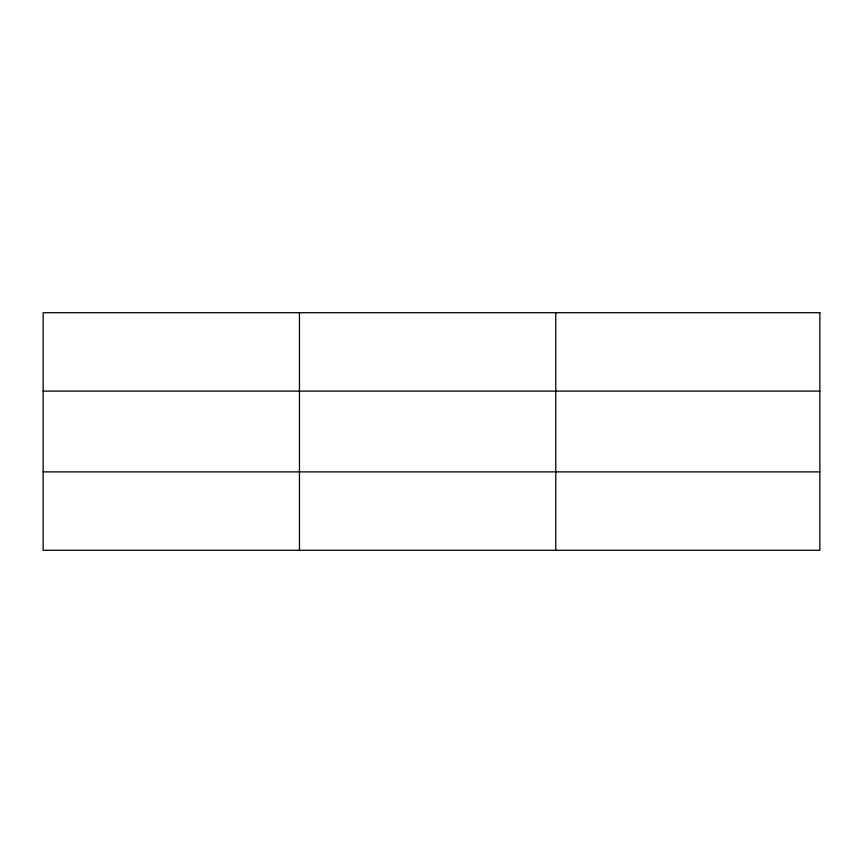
<?xml version="1.0" encoding="UTF-8"?>
<svg xmlns="http://www.w3.org/2000/svg" width="863" height="863" viewBox="0 0 863 863"><rect width="100%" height="100%" fill="white"/><g stroke="black" fill="none" stroke-linecap="round" stroke-linejoin="round"><path stroke-width="1.29" d="M299.461 312.708L299.461 550.292M555.772 312.708L555.772 550.292M43.15 391.112L819.85 391.112M43.15 471.888L819.85 471.888M819.85 312.708L43.15 312.708L43.15 550.292L819.85 550.292L819.85 312.708"/></g></svg>
